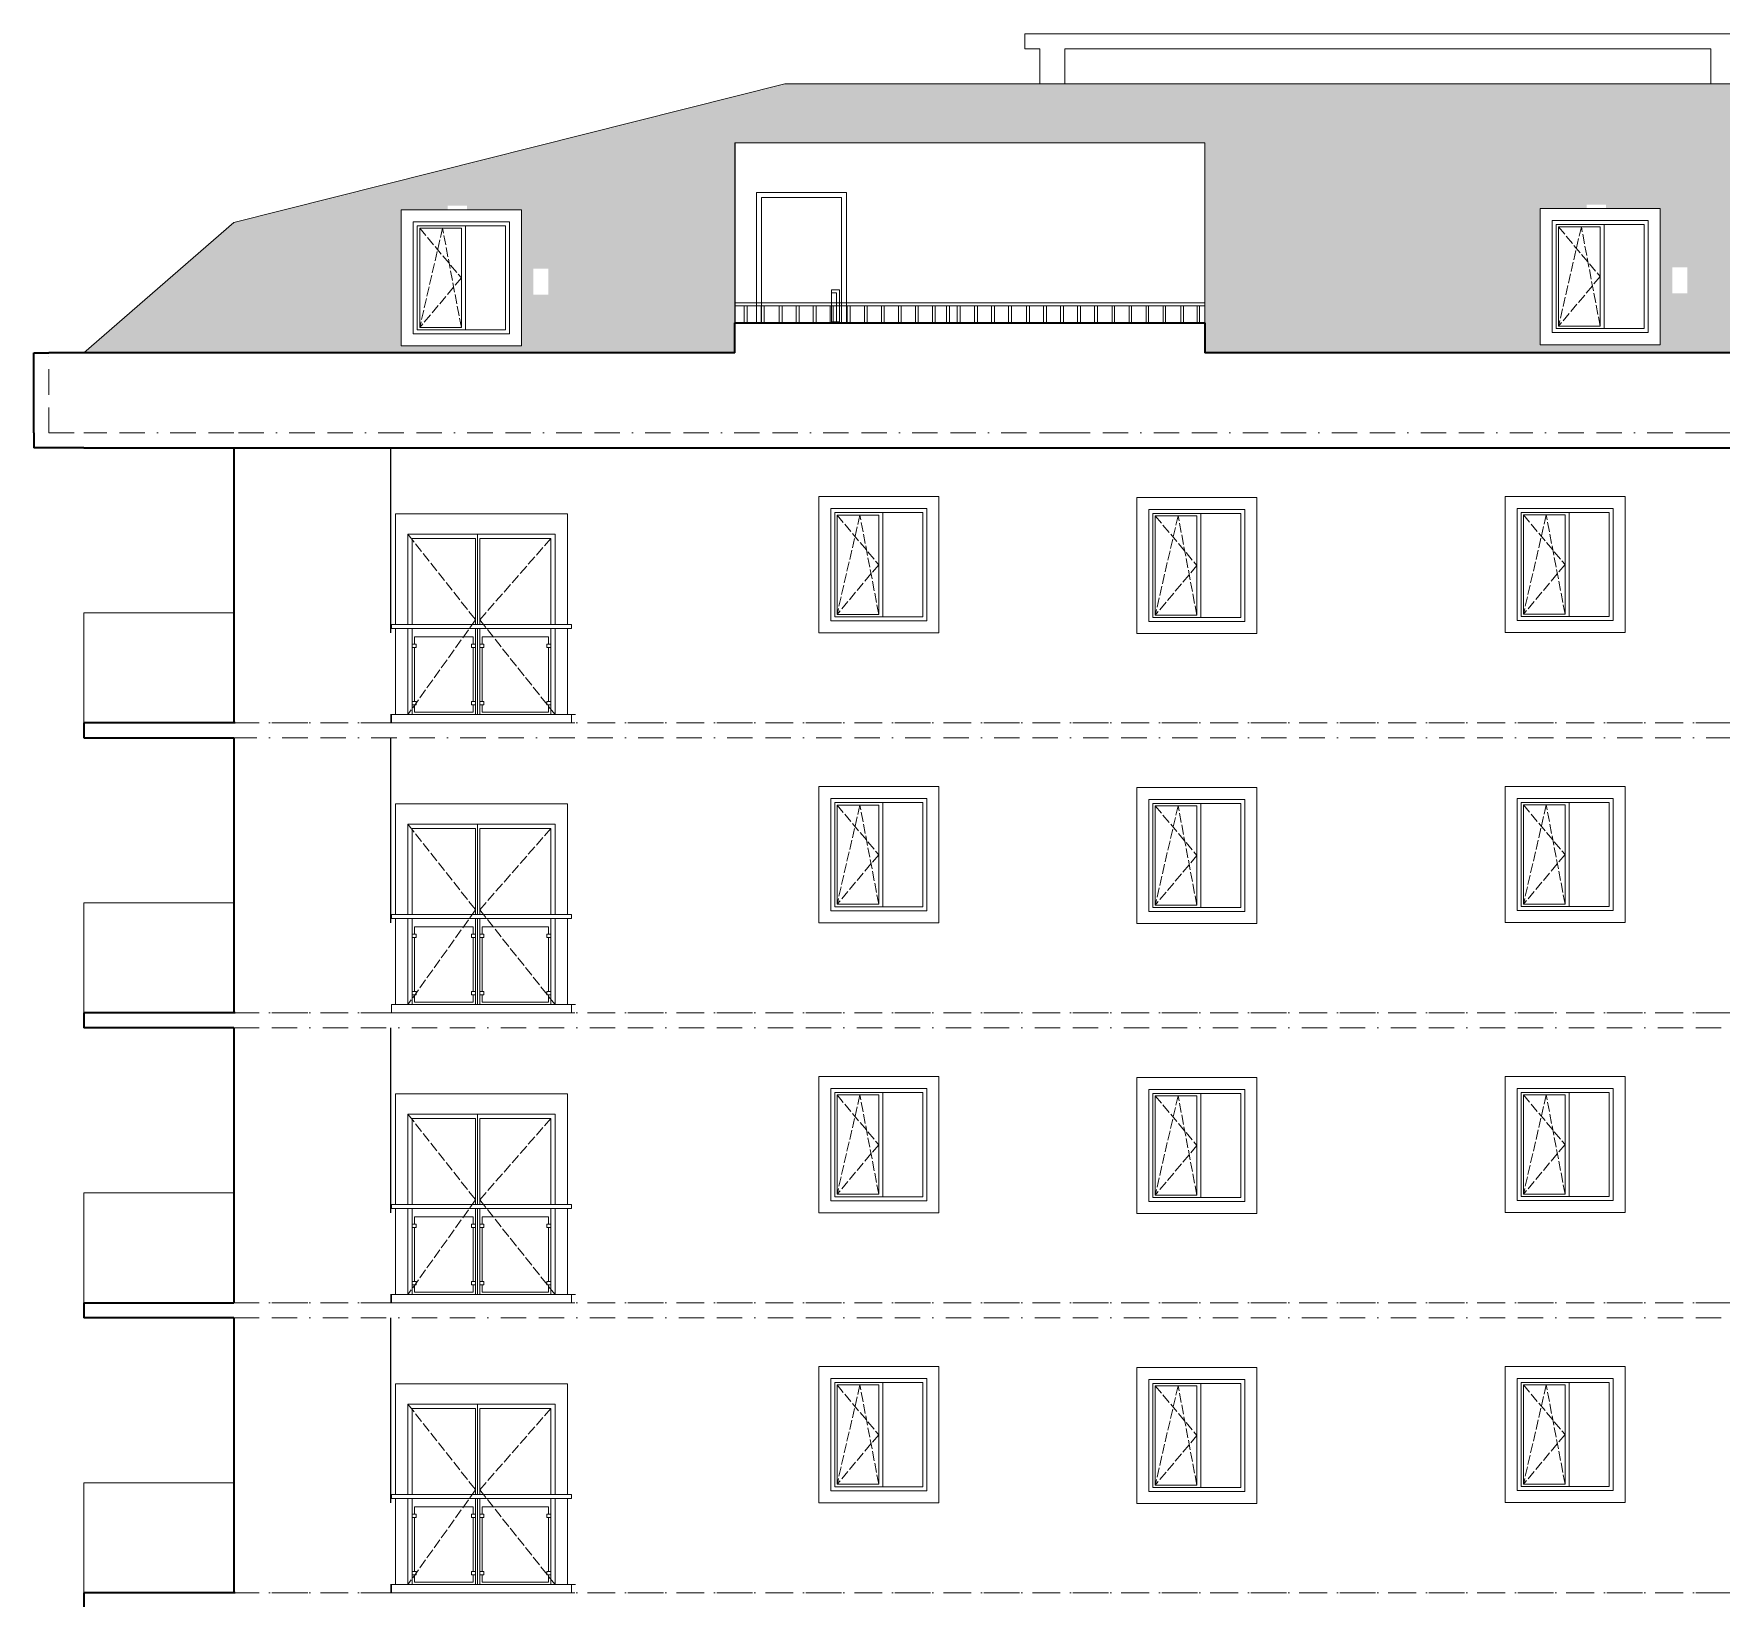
# Model space of a CAD drawing. Header units: millimetres. Extents: x 2990 to 12965, y 2692 to 30610.
# Drawn here: x 9783 to 11472, y 4190 to 5756 of the extents above; entities that cross this region are included whole.
import ezdxf

# ---------------------------------------------------------------- set-up
doc = ezdxf.new("R2010")
doc.units = ezdxf.units.MM
doc.linetypes.add('ACAD_ISO02W100', pattern=[15, 12, -3])
doc.linetypes.add('BORDERX2', pattern=[88.9, 25.4, -12.7, 25.4, -12.7, 0, -12.7])
for name, color, linetype, lineweight in [('SEM_DUVAR1', 136, 'Continuous', 40), ('SEM_IC OLCU', 140, 'Continuous', 13), ('SEM_KAPI', 30, 'Continuous', 18), ('SEM_PENCERE', 133, 'Continuous', 13), ('SEM_TEFRIS', 225, 'Continuous', 9), ('SEM_YAZI2', 53, 'Continuous', 9)]:
    doc.layers.add(name, color=color, linetype=linetype, lineweight=lineweight)
doc.styles.get("Standard").update_dxf_attribs({"font": 'arial.ttf'})
doc.styles.add('ÖLÇÜ YAZI', font='arial.ttf')
doc.dimstyles.new('1-50-İC', dxfattribs={"dimtxt": 10, "dimasz": 7, "dimexe": 5, "dimexo": 25, "dimgap": 5, "dimtad": 1, "dimdec": 0, "dimtxsty": 'Standard', "dimblk": 'ORIGIN', "dimcen": 5, "dimdle": 7, "dimclrd": 256, "dimclre": 256, "dimclrt": 256, "dimadec": 0, "dimazin": 0, "dimtfac": 1, "dimtdec": 0, "dimtix": 1, "dimtmove": 0, "dimatfit": 3, "dimldrblk": 'ORIGIN', "dimfxl": 1, "dimlwd": -1, "dimlwe": -1, "dimarcsym": 0})
doc.dimstyles.new('ÖLÇÜ50', dxfattribs={"dimscale": 100, "dimtxt": 0.1, "dimasz": 0.05, "dimexe": 0.02, "dimexo": 0.1, "dimgap": 0.02, "dimtad": 1, "dimdec": 0, "dimrnd": 0.5, "dimzin": 9, "dimdsep": 46, "dimtxsty": 'ÖLÇÜ YAZI', "dimblk": 'OBLIQUE', "dimcen": 0, "dimdle": 0.02, "dimclrd": 256, "dimclre": 256, "dimclrt": 256, "dimadec": 0, "dimazin": 0, "dimtfac": 1, "dimtdec": 0, "dimtix": 1, "dimtmove": 2, "dimatfit": 3, "dimldrblk": 'DOT', "dimfxl": 0.2, "dimfxlon": 1, "dimarcsym": 0})

# ---------------------------------------------------------------- blocks, each defined once
blk = doc.blocks.new('_Oblique')
at = {"color": 0, "linetype": 'ByBlock', "lineweight": -2}
blk.add_line((-0.5, -0.5), (0.5, 0.5), dxfattribs=at)
blk = doc.blocks.new('*D497')
at = {"layer": 'Defpoints', "color": 0, "transparency": 16777216}
for p in [(6324.3, 3875), (6356, 3875), (6356, 3734.9)]:
    blk.add_point(p, dxfattribs=at)
at = {"layer": 'SEM_IC OLCU', "lineweight": -2, "transparency": 16777216}
for p, q in [((6344.3, 3875), (6322.3, 3875)), ((6324.3, 3732.9), (6324.3, 3877)), ((6344.3, 3734.9), (6322.3, 3734.9))]:
    blk.add_line(p, q, dxfattribs=at)
at = {"layer": 'SEM_IC OLCU', "lineweight": -2, "transparency": 16777216, "xscale": 5, "yscale": 5, "zscale": 5}
for p, rotation in [((6324.3, 3875), 90), ((6324.3, 3734.9), 270)]:
    blk.add_blockref('_Oblique', p, dxfattribs=dict(at, rotation=rotation))
at = {"layer": 'SEM_IC OLCU', "transparency": 16777216, "insert": (6317.2, 3804.9), "char_height": 10, "attachment_point": 5, "rotation": 90, "style": 'ÖLÇÜ YAZI'}
blk.add_mtext('140', dxfattribs=at)
blk = doc.blocks.new('_Dot')
at = {"color": 0, "linetype": 'ByBlock', "lineweight": -2}
blk.add_line((-0.5, 0), (-1, 0), dxfattribs=at)
at = {"color": 0, "linetype": 'ByBlock', "const_width": 0.5}
blk.add_lwpolyline([(-0.25, 0, 1), (0.25, 0, 1)], format="xyb", close=True, dxfattribs=at)
blk = doc.blocks.new('*D498')
at = {"layer": 'Defpoints', "color": 0, "transparency": 16777216}
for p in [(6474.9, 3888.1), (6354.8, 3875), (6474.9, 3875)]:
    blk.add_point(p, dxfattribs=at)
at = {"layer": 'SEM_IC OLCU', "lineweight": -2, "transparency": 16777216}
for p, q in [((6352.8, 3888.1), (6407.3, 3888.1)), ((6354.8, 3885), (6354.8, 3890.1)), ((6476.9, 3888.1), (6432.4, 3888.1)), ((6474.9, 3885), (6474.9, 3890.1))]:
    blk.add_line(p, q, dxfattribs=at)
at = {"layer": 'SEM_IC OLCU', "lineweight": -2, "transparency": 16777216, "xscale": 5, "yscale": 5, "zscale": 5, "rotation": 180}
blk.add_blockref('_Oblique', (6354.8, 3888.1), dxfattribs=at)
at = {"layer": 'SEM_IC OLCU', "lineweight": -2, "transparency": 16777216, "xscale": 5, "yscale": 5, "zscale": 5}
blk.add_blockref('_Oblique', (6474.9, 3888.1), dxfattribs=at)
at = {"layer": 'SEM_IC OLCU', "transparency": 16777216, "insert": (6419.9, 3890.2), "char_height": 10, "attachment_point": 5, "style": 'ÖLÇÜ YAZI'}
blk.add_mtext('120', dxfattribs=at)
blk = doc.blocks.new('_Origin')
at = {"color": 0, "linetype": 'ByBlock', "lineweight": -2}
blk.add_line((0, 0), (-1, 0), dxfattribs=at)
blk.add_circle((0, 0), 0.5, dxfattribs=at)
blk = doc.blocks.new('*D537')
at = {"layer": 'Defpoints', "color": 0, "transparency": 16777216}
for p in [(7292.8, 3941.3), (7292.8, 3831.3), (7292.8, 3831.3)]:
    blk.add_point(p, dxfattribs=at)
at = {"layer": 'SEM_IC OLCU', "transparency": 16777216}
for p, q in [((7317.8, 3941.3), (7297.8, 3941.3)), ((7292.8, 3934.3), (7292.8, 3838.3)), ((7317.8, 3831.3), (7297.8, 3831.3))]:
    blk.add_line(p, q, dxfattribs=at)
at = {"layer": 'SEM_IC OLCU', "transparency": 16777216, "xscale": 7, "yscale": 7, "zscale": 7}
for p, rotation in [((7292.8, 3941.3), 90), ((7292.8, 3831.3), 270)]:
    blk.add_blockref('_Origin', p, dxfattribs=dict(at, rotation=rotation))
at = {"layer": 'SEM_IC OLCU', "transparency": 16777216, "insert": (7282.7, 3886.3), "char_height": 10, "attachment_point": 5, "rotation": 90}
blk.add_mtext('110', dxfattribs=at)
blk = doc.blocks.new('*D538')
at = {"layer": 'Defpoints', "color": 0, "transparency": 16777216}
for p in [(7334.3, 4051.3), (7334.3, 3831.3), (7367.6, 3831.3)]:
    blk.add_point(p, dxfattribs=at)
at = {"layer": 'SEM_IC OLCU', "transparency": 16777216}
for p, q in [((7359.3, 4051.3), (7372.6, 4051.3)), ((7367.6, 4044.3), (7367.6, 3838.3)), ((7359.3, 3831.3), (7372.6, 3831.3))]:
    blk.add_line(p, q, dxfattribs=at)
at = {"layer": 'SEM_IC OLCU', "transparency": 16777216, "xscale": 7, "yscale": 7, "zscale": 7}
for p, rotation in [((7367.6, 4051.3), 90), ((7367.6, 3831.3), 270)]:
    blk.add_blockref('_Origin', p, dxfattribs=dict(at, rotation=rotation))
at = {"layer": 'SEM_IC OLCU', "transparency": 16777216, "insert": (7357.5, 3941.3), "char_height": 10, "attachment_point": 5, "rotation": 90}
blk.add_mtext('220', dxfattribs=at)
blk = doc.blocks.new('*D539')
at = {"layer": 'Defpoints', "color": 0, "transparency": 16777216}
for p in [(7333.1, 4094.1), (7153.5, 4051.3), (7333.1, 4051.3)]:
    blk.add_point(p, dxfattribs=at)
at = {"layer": 'SEM_IC OLCU', "transparency": 16777216}
for p, q in [((7153.5, 4076.3), (7153.5, 4099.1)), ((7160.5, 4094.1), (7326.1, 4094.1)), ((7333.1, 4076.3), (7333.1, 4099.1))]:
    blk.add_line(p, q, dxfattribs=at)
at = {"layer": 'SEM_IC OLCU', "transparency": 16777216, "xscale": 7, "yscale": 7, "zscale": 7, "rotation": 180}
blk.add_blockref('_Origin', (7153.5, 4094.1), dxfattribs=at)
at = {"layer": 'SEM_IC OLCU', "transparency": 16777216, "xscale": 7, "yscale": 7, "zscale": 7}
blk.add_blockref('_Origin', (7333.1, 4094.1), dxfattribs=at)
at = {"layer": 'SEM_IC OLCU', "transparency": 16777216, "insert": (7243.3, 4104.2), "char_height": 10, "attachment_point": 5}
blk.add_mtext('180', dxfattribs=at)
blk = doc.blocks.new('cam')
at = {"layer": 'SEM_PENCERE', "transparency": 33554628}
blk.add_line((6409.9, 3874.7), (6409.9, 3744.6), dxfattribs=at)
for points in [[(6339.8, 3894.7), (6489.9, 3894.7), (6489.9, 3724.6), (6339.8, 3724.6)], [(6354.8, 3879.7), (6474.9, 3879.7), (6474.9, 3739.6), (6354.8, 3739.6)], [(6359.8, 3874.7), (6469.9, 3874.7), (6469.9, 3744.6), (6359.8, 3744.6)], [(6466.9, 3871.7), (6414.9, 3871.7), (6414.9, 3747.6), (6466.9, 3747.6)]]:
    blk.add_lwpolyline(points, close=True, dxfattribs=at)
at = {"layer": 'SEM_PENCERE', "linetype": 'ACAD_ISO02W100', "transparency": 33554628}
for points in [[(6466.9, 3871.7), (6414.9, 3809.6), (6466.9, 3747.6)], [(6414.9, 3747.6), (6438.4, 3871.7), (6466.9, 3747.6)]]:
    blk.add_lwpolyline(points, dxfattribs=at)
at = {"layer": 'SEM_IC OLCU', "transparency": 33554628}
dim = blk.add_linear_dim(base=(6474.9, 3888.1), p1=(6354.8, 3875), p2=(6474.9, 3875), angle=180, dimstyle='ÖLÇÜ50', dxfattribs=at)
dim.commit()
dim.dimension.update_dxf_attribs({"geometry": '*D498', "text_midpoint": (6419.9, 3890.2), "dimtype": 128})
dim = blk.add_linear_dim(base=(6324.3, 3875), p1=(6356, 3734.9), p2=(6356, 3875), angle=90, dimstyle='ÖLÇÜ50', dxfattribs=at)
dim.commit()
dim.dimension.update_dxf_attribs({"geometry": '*D497', "text_midpoint": (6317.2, 3804.9)})
blk = doc.blocks.new('b cam')
at = {"layer": 'SEM_PENCERE'}
for p, q in [((7245.5, 4046.3, 0), (7245.5, 3941.3, 0)), ((7248, 4051.3, 0), (7248, 3941.3, 0)), ((7250.5, 4046.3, 0), (7250.5, 3941.3, 0)), ((7158.5, 3936.3, 0), (7133.5, 3936.3, 0)), ((7268.5, 3936.3, 0), (7153.5, 3936.3, 0)), ((7353.1, 3936.3, 0), (7211, 3936.3, 0)), ((7245.5, 3936.3, 0), (7245.5, 3836.3, 0)), ((7248, 3936.3, 0), (7248, 3831.3, 0)), ((7250.5, 3936.3, 0), (7250.5, 3836.3, 0)), ((7128.5, 3831.3, 0), (7158.5, 3831.3, 0)), ((7153.5, 3831.3, 0), (7268.5, 3831.3, 0))]:
    blk.add_line(p, q, dxfattribs=at)
at = {"layer": 'SEM_PENCERE', "elevation": 0}
for points in [[(7138.5, 3941.3), (7138.5, 4076.3), (7348.1, 4076.3), (7348.1, 3941.3)], [(7153.5, 3941.3), (7153.5, 4051.3), (7333.1, 4051.3), (7333.1, 3941.3)], [(7158.5, 3941.3), (7158.5, 4046.3), (7245.5, 4046.3)], [(7250.5, 4046.3), (7328.1, 4046.3), (7328.1, 3941.3)], [(7353.1, 3936.3), (7353.1, 3941.3), (7133.5, 3941.3), (7133.5, 3936.3)], [(7158.5, 3941.3), (7133.5, 3941.3), (7133.5, 3936.3)], [(7138.5, 3936.3), (7138.5, 3831.3)], [(7333.1, 3936.3), (7333.1, 3831.3), (7153.5, 3831.3), (7153.5, 3936.3)], [(7153.5, 3936.3), (7153.5, 3831.3)], [(7153.5, 3936.3), (7153.5, 3831.3)], [(7158.5, 3836.3), (7158.5, 3936.3)], [(7158.5, 3936.3), (7158.5, 3831.3)], [(7158.5, 3936.3), (7158.5, 3831.3)], [(7158.5, 3917.3), (7163.5, 3917.3), (7163.5, 3913.3), (7158.5, 3913.3)], [(7161.5, 3917.3), (7161.5, 3926.3), (7242.5, 3926.3), (7242.5, 3917.3)], [(7245.5, 3917.3), (7240.5, 3917.3), (7240.5, 3913.3), (7245.5, 3913.3)], [(7245.5, 3936.3), (7245.5, 3831.3)], [(7245.5, 3936.3), (7245.5, 3831.3)], [(7250.5, 3936.3), (7250.5, 3831.3)], [(7250.5, 3936.3), (7250.5, 3831.3)], [(7250.5, 3917.3), (7255.5, 3917.3), (7255.5, 3913.3), (7250.5, 3913.3)], [(7253.5, 3917.3), (7253.5, 3926.3), (7278.4, 3926.3)], [(7278.4, 3926.3), (7325.1, 3926.3), (7325.1, 3917.3)], [(7328.1, 3917.3), (7323.1, 3917.3), (7323.1, 3913.3), (7328.1, 3913.3)], [(7328.1, 3936.3), (7328.1, 3836.3)], [(7328.1, 3936.3), (7328.1, 3831.3)], [(7333.1, 3936.3), (7333.1, 3831.3)], [(7348.1, 3936.3), (7348.1, 3831.3)], [(7161.5, 3847.3), (7161.5, 3913.3)], [(7242.5, 3913.3), (7242.5, 3847.3)], [(7253.5, 3847.3), (7253.5, 3913.3)], [(7325.1, 3913.3), (7325.1, 3847.3)], [(7158.5, 3847.3), (7163.5, 3847.3), (7163.5, 3843.3), (7158.5, 3843.3)], [(7242.5, 3843.3), (7242.5, 3834.3), (7161.5, 3834.3), (7161.5, 3843.3)], [(7245.5, 3847.3), (7240.5, 3847.3), (7240.5, 3843.3), (7245.5, 3843.3)], [(7250.5, 3847.3), (7255.5, 3847.3), (7255.5, 3843.3), (7250.5, 3843.3)], [(7278.4, 3834.3), (7253.5, 3834.3), (7253.5, 3843.3)], [(7325.1, 3843.3), (7325.1, 3834.3), (7278.4, 3834.3)], [(7328.1, 3847.3), (7323.1, 3847.3), (7323.1, 3843.3), (7328.1, 3843.3)]]:
    blk.add_lwpolyline(points, dxfattribs=at)
at = {"layer": 'SEM_PENCERE', "linetype": 'ACAD_ISO02W100', "elevation": 0}
for points in [[(7158.5, 4046.3), (7245.5, 3946.9), (7153.5, 3831.3)], [(7333.1, 4051.3), (7250.5, 3946.9), (7333.1, 3831.3)]]:
    blk.add_lwpolyline(points, dxfattribs=at)
at = {"layer": 'SEM_PENCERE', "elevation": 0}
blk.add_lwpolyline([(7133.5, 3821.3), (7353.1, 3821.3), (7353.1, 3831.3), (7133.5, 3831.3)], close=True, dxfattribs=at)
at = {"layer": 'SEM_IC OLCU'}
dim = blk.add_linear_dim(base=(7333.1, 4094.1, 0), p1=(7153.5, 4051.3, 0), p2=(7333.1, 4051.3, 0), dimstyle='1-50-İC', dxfattribs=at)
dim.commit()
dim.dimension.update_dxf_attribs({"geometry": '*D539', "text_midpoint": (7243.3, 4094.1, 0), "dimtype": 128})
for base, p1, p2, picture, middle in [((7367.6, 3831.3, 0), (7334.3, 4051.3, 0), (7334.3, 3831.3, 0), '*D538', (7357.5, 3941.3, 0)), ((7292.8, 3831.3, 0), (7292.8, 3941.3, 0), (7292.8, 3831.3, 0), '*D537', (7282.7, 3886.3, 0))]:
    dim = blk.add_linear_dim(base=base, p1=p1, p2=p2, angle=90, dimstyle='1-50-İC', dxfattribs=at)
    dim.commit()
    dim.dimension.update_dxf_attribs({"geometry": picture, "text_midpoint": middle})

msp = doc.modelspace()

# ---------------------------------------------------------------- hatches: boundary and pattern name
at = {"layer": 'SEM_TEFRIS'}
h = msp.add_hatch(dxfattribs=at)
h.set_pattern_fill('AR-RSHKE', color=256, scale=0.1)
h.set_pattern_definition([(0, (2810.946, 0), (64.77, 30.48), [15.24, -12.7, 17.78, -7.62, 22.86, -10.16]), (0, (2826.186, 1.27), (64.77, 30.48), [12.7, -48.26, 10.16, -15.24]), (0, (2856.666, -1.905), (64.77, 30.48), [7.62, -78.74]), (90, (2810.946, 0), (-21.59, 30.48), [29.21, -92.71]), (90, (2826.186, 0), (-21.59, 30.48), [28.575, -93.345]), (90, (2838.886, 0), (-21.59, 30.48), [26.67, -95.25]), (90, (2856.666, -1.905), (-21.59, 30.48), [29.21, -92.71]), (90, (2864.286, -1.905), (-21.59, 30.48), [29.21, -92.71]), (90, (2887.146, 0), (-21.59, 30.48), [27.94, -93.98])])
h.paths.add_polyline_path([(12213.8, 5706.3), (12764.8, 5567.6), (12914.8, 5437.3), (12377.8, 5437.3), (12377.8, 5647.3), (11907.8, 5647.3), (11907.8, 5437.3), (10953.8, 5437.3), (10953.8, 5647.3), (10483.8, 5647.3), (10483.8, 5437.3), (9982.8, 5437.3), (9832.8, 5437.3), (9982.8, 5567.6), (10533.8, 5706.3), (10560, 5706.3), (10788.8, 5706.3), (11484.8, 5706.3)])
h.paths.add_polyline_path([(11679.7, 5581.6), (11679.7, 5445.4), (11799.8, 5445.4), (11799.8, 5581.6), (11745.4, 5581.6), (11745.4, 5585.6), (11726.1, 5585.6), (11726.1, 5581.6)], flags=16)
h.paths.add_polyline_path([(11691.7, 5569.6), (11691.7, 5457.5), (11787.8, 5457.5), (11787.8, 5569.6)], flags=0)
h.paths.add_polyline_path([(11695.7, 5565.6), (11695.7, 5461.5), (11783.8, 5461.5), (11783.8, 5565.6)], flags=0)
h.paths.add_polyline_path([(11698.1, 5563.2), (11698.1, 5463.9), (11739.7, 5463.9), (11739.7, 5563.2)], flags=0)
h.paths.add_polyline_path([(11698.1, 5463.9), (11739.7, 5513.5), (11727.6, 5528), (11720.9, 5563.2)], flags=0)
h.paths.add_polyline_path([(11409.4, 5581.6), (11355, 5581.6), (11355, 5585.6), (11335.7, 5585.6), (11335.7, 5581.6), (11289.3, 5581.6), (11289.3, 5445.5), (11409.4, 5445.5)], flags=16)
h.paths.add_polyline_path([(11436.4, 5522.8), (11421.3, 5522.8), (11421.3, 5496.7), (11436.4, 5496.7)], flags=16)
h.paths.add_polyline_path([(11397.4, 5569.6), (11301.3, 5569.6), (11301.3, 5457.5), (11397.4, 5457.5)], flags=0)
h.paths.add_polyline_path([(11393.4, 5565.6), (11305.3, 5565.6), (11305.3, 5461.5), (11393.4, 5461.5)], flags=0)
h.paths.add_polyline_path([(11349.3, 5563.2), (11307.7, 5563.2), (11307.7, 5463.9), (11349.3, 5463.9)], flags=0)
h.paths.add_polyline_path([(11330.5, 5563.2), (11307.7, 5463.9), (11349.3, 5513.5), (11337.2, 5528)], flags=0)
h.paths.add_polyline_path([(11811.7, 5522.8), (11811.7, 5496.7), (11826.8, 5496.7), (11826.8, 5522.8)], flags=16)
h.paths.add_polyline_path([(12492.9, 5582), (12492.9, 5445.8), (12613, 5445.8), (12613, 5582), (12558.6, 5582), (12558.6, 5586), (12539.3, 5586), (12539.3, 5582)], flags=16)
h.paths.add_polyline_path([(12504.9, 5569.9), (12504.9, 5457.8), (12601, 5457.8), (12601, 5569.9)], flags=0)
h.paths.add_polyline_path([(12508.9, 5565.9), (12508.9, 5461.8), (12597, 5461.8), (12597, 5565.9)], flags=0)
h.paths.add_polyline_path([(12511.3, 5563.5), (12511.3, 5464.2), (12553, 5464.2), (12553, 5563.5)], flags=0)
h.paths.add_polyline_path([(12511.3, 5464.2), (12553, 5513.9), (12540.8, 5528.4), (12534.1, 5563.5)], flags=0)
h.paths.add_polyline_path([(12625, 5523.1), (12625, 5497.1), (12640, 5497.1), (12640, 5523.1)], flags=16)
h.paths.add_polyline_path([(10297.5, 5521.4), (10282.4, 5521.4), (10282.4, 5495.4), (10297.5, 5495.4)], flags=16)
h.paths.add_polyline_path([(10270.5, 5580.2), (10216.1, 5580.2), (10216.1, 5584.3), (10196.8, 5584.3), (10196.8, 5580.2), (10150.4, 5580.2), (10150.4, 5444.1), (10270.5, 5444.1)], flags=16)
h.paths.add_polyline_path([(10258.5, 5568.2), (10162.4, 5568.2), (10162.4, 5456.1), (10258.5, 5456.1)], flags=0)
h.paths.add_polyline_path([(10254.5, 5564.2), (10166.4, 5564.2), (10166.4, 5460.1), (10254.5, 5460.1)], flags=0)
h.paths.add_polyline_path([(10210.4, 5561.8), (10168.8, 5561.8), (10168.8, 5462.5), (10210.4, 5462.5)], flags=0)
h.paths.add_polyline_path([(10210.4, 5512.2), (10198.3, 5526.7), (10191.6, 5561.8), (10168.8, 5462.5)], flags=0)

# ---------------------------------------------------------------- linework, layer by layer
for p, q in [((10483.8, 5647.3), (10483.8, 5437.3)), ((10139.8, 5157.3), (10139.8, 5342.3)), ((10139.8, 5076), (10139.8, 5067.3)), ((10139.8, 4867.3), (10139.8, 5052.3)), ((10139.8, 4577.3), (10139.8, 4762.3)), ((10139.8, 4496), (10139.8, 4487.3)), ((10139.8, 4287.3), (10139.8, 4472.3)), ((10139.8, 4206), (10139.8, 4197.3))]:
    msp.add_line(p, q)
at = {"layer": 'SEM_DUVAR1'}
for p, q in [((10483.8, 5437.3), (10483.8, 5467.3)), ((10483.8, 5467.3), (10953.8, 5467.3)), ((10953.8, 5467.3), (10953.8, 5437.3)), ((9782.8, 5357.3), (9782.8, 5437.3)), ((9782.8, 5437.3), (9797.8, 5437.3)), ((10483.8, 5437.3), (9797.8, 5437.3)), ((11907.8, 5437.3), (10953.8, 5437.3)), ((9782.8, 5357.3), (9782.8, 5342.3)), ((9832.8, 5342.3), (9782.8, 5342.3)), ((9832.8, 5342.3), (12914.8, 5342.3)), ((9982.8, 5342.3), (9982.8, 5067.3)), ((9832.8, 5067.3), (9832.8, 5052.3)), ((9984.2, 5067.3), (9832.8, 5067.3)), ((9832.8, 5052.3), (9982.8, 5052.3)), ((9982.8, 5052.3), (9982.8, 4777.3)), ((9832.8, 4777.3), (9832.8, 4762.3)), ((9984.2, 4777.3), (9832.8, 4777.3)), ((9982.8, 4762.3), (9832.8, 4762.3)), ((9982.8, 4762.3), (9982.8, 4487.3)), ((9832.8, 4487.3), (9832.8, 4472.3)), ((9832.8, 4487.3), (9982.8, 4487.3)), ((9982.8, 4472.3), (9832.8, 4472.3)), ((9982.8, 4472.3), (9982.8, 4197.3)), ((9832.8, 4197.3), (9832.8, 4182.3)), ((9984.2, 4197.3), (9832.8, 4197.3))]:
    msp.add_line(p, q, dxfattribs=at)
at = {"layer": 'SEM_KAPI'}
for points in [[(10595.4, 5467.3), (10595.4, 5597.6), (10505.4, 5597.6), (10505.4, 5467.3)], [(10510.4, 5467.3), (10510.4, 5592.6), (10590.4, 5592.6), (10590.4, 5467.3)], [(10580.4, 5497.3), (10585.4, 5497.3), (10585.4, 5468.3)]]:
    msp.add_lwpolyline(points, dxfattribs=at)
msp.add_lwpolyline([(10588.4, 5468.3), (10580.4, 5468.3), (10580.4, 5500.3), (10588.4, 5500.3)], close=True, dxfattribs=at)
at = {"layer": 'SEM_PENCERE'}
for p, q in [((10706.3, 5487.3), (10483.8, 5487.3)), ((10695.5, 5484.3), (10483.8, 5484.3)), ((10493.1, 5467.3), (10493.1, 5484.3)), ((10496.1, 5467.3), (10496.1, 5484.3)), ((10510.1, 5467.3), (10510.1, 5484.3)), ((10513.1, 5467.3), (10513.1, 5484.3)), ((10528.1, 5467.3), (10528.1, 5484.3)), ((10531.1, 5467.3), (10531.1, 5484.3)), ((10545.1, 5467.3), (10545.1, 5484.3)), ((10548.1, 5467.3), (10548.1, 5484.3)), ((10562.1, 5467.3), (10562.1, 5484.3)), ((10565.1, 5467.3), (10565.1, 5484.3)), ((10579.1, 5467.3), (10579.1, 5484.3)), ((10582.1, 5467.3), (10582.1, 5484.3)), ((10596.1, 5467.3), (10596.1, 5484.3)), ((10599.1, 5467.3), (10599.1, 5484.3)), ((10613.6, 5484.3), (10613.6, 5467.3)), ((10616.1, 5467.3), (10616.1, 5484.3)), ((10630.6, 5484.3), (10630.6, 5467.3)), ((10633.1, 5467.3), (10633.1, 5484.3)), ((10647.6, 5484.3), (10647.6, 5467.3)), ((10650.1, 5467.3), (10650.1, 5484.3)), ((10664.6, 5484.3), (10664.6, 5467.3)), ((10667.1, 5467.3), (10667.1, 5484.3)), ((10681.6, 5484.3), (10681.6, 5467.3)), ((10684.1, 5467.3), (10684.1, 5484.3)), ((10695.5, 5467.3), (10695.5, 5484.3)), ((10709.8, 5484.3), (10695.5, 5484.3)), ((10698.6, 5484.3), (10698.6, 5467.3)), ((10953.8, 5487.3), (10706.3, 5487.3)), ((10706.3, 5467.3), (10706.3, 5484.3)), ((10953.8, 5484.3), (10709.3, 5484.3)), ((10709.3, 5467.3), (10709.3, 5484.3)), ((10723.6, 5467.3), (10723.6, 5484.3)), ((10726.6, 5467.3), (10726.6, 5484.3)), ((10740.6, 5467.3), (10740.6, 5484.3)), ((10743.6, 5467.3), (10743.6, 5484.3)), ((10757.6, 5467.3), (10757.6, 5484.3)), ((10760.6, 5467.3), (10760.6, 5484.3)), ((10775.6, 5467.3), (10775.6, 5484.3)), ((10778.6, 5467.3), (10778.6, 5484.3)), ((10792.6, 5467.3), (10792.6, 5484.3)), ((10795.6, 5467.3), (10795.6, 5484.3)), ((10809.6, 5467.3), (10809.6, 5484.3)), ((10812.6, 5467.3), (10812.6, 5484.3)), ((10826.6, 5467.3), (10826.6, 5484.3)), ((10829.6, 5467.3), (10829.6, 5484.3)), ((10843.6, 5467.3), (10843.6, 5484.3)), ((10846.6, 5467.3), (10846.6, 5484.3)), ((10861.1, 5484.3), (10861.1, 5467.3)), ((10863.6, 5467.3), (10863.6, 5484.3)), ((10878.1, 5484.3), (10878.1, 5467.3)), ((10880.6, 5467.3), (10880.6, 5484.3)), ((10895.1, 5484.3), (10895.1, 5467.3)), ((10897.6, 5467.3), (10897.6, 5484.3)), ((10912.1, 5484.3), (10912.1, 5467.3)), ((10914.6, 5467.3), (10914.6, 5484.3)), ((10930, 5484.3), (10930, 5467.3)), ((10932.5, 5467.3), (10932.5, 5484.3)), ((10946.1, 5484.3), (10946.1, 5467.3)), ((10948.6, 5467.3), (10948.6, 5484.3))]:
    msp.add_line(p, q, dxfattribs=at)
at = {"layer": 'SEM_TEFRIS'}
for p, q in [((9832.8, 5067.3), (9832.8, 5177.3)), ((9832.8, 5177.3), (9982.8, 5177.3)), ((9832.8, 4777.3), (9832.8, 4887.3)), ((9832.8, 4887.3), (9982.8, 4887.3)), ((9832.8, 4487.3), (9832.8, 4597.3)), ((9832.8, 4597.3), (9982.8, 4597.3)), ((9832.8, 4197.3), (9832.8, 4307.3)), ((9832.8, 4307.3), (9982.8, 4307.3))]:
    msp.add_line(p, q, dxfattribs=at)
at = {"layer": 'SEM_YAZI2'}
for p, q in [((10788.8, 5756.3), (10773.8, 5756.3)), ((10773.8, 5756.3), (10773.8, 5741.3)), ((10813.8, 5756.3), (10788.8, 5756.3)), ((11499.8, 5756.3), (10813.8, 5756.3)), ((10773.8, 5741.3), (10788.8, 5741.3)), ((10788.8, 5706.3), (10788.8, 5741.3)), ((10813.8, 5741.3), (10813.8, 5706.3)), ((10813.8, 5741.3), (11459.8, 5741.3)), ((11459.8, 5736.3), (11459.8, 5741.3)), ((11459.8, 5736.3), (11459.8, 5706.3)), ((9982.8, 5567.6), (10533.8, 5706.3)), ((10533.8, 5706.3), (10560, 5706.3)), ((10788.8, 5706.3), (10560, 5706.3)), ((11484.8, 5706.3), (10788.8, 5706.3)), ((10483.8, 5467.3), (10483.8, 5647.3)), ((10483.8, 5647.3), (10953.8, 5647.3)), ((10953.8, 5647.3), (10953.8, 5467.3)), ((9832.8, 5437.3), (9982.8, 5567.6))]:
    msp.add_line(p, q, dxfattribs=at)
at = {"layer": 'SEM_YAZI2', "linetype": 'BORDERX2'}
for p, q in [((9797.8, 5357.3), (9797.8, 5437.3)), ((9797.8, 5357.3), (9832.8, 5357.3)), ((9982.8, 5357.3), (9832.8, 5357.3)), ((10813.8, 5357.3), (9982.8, 5357.3)), ((10813.8, 5357.3), (11274.8, 5357.3)), ((11459.9, 5357.3), (11274.8, 5357.3)), ((12764.8, 5357.3), (11459.9, 5357.3)), ((12764.8, 5067.3), (9982.8, 5067.3)), ((9982.8, 5067.3), (12764.8, 5067.3)), ((12764.8, 5052.3), (9982.8, 5052.3)), ((12764.8, 4777.3), (9982.8, 4777.3)), ((9982.8, 4777.3), (12764.8, 4777.3)), ((9982.8, 4762.3), (12764.8, 4762.3)), ((12764.8, 4487.3), (9982.8, 4487.3)), ((9982.8, 4487.3), (12764.8, 4487.3)), ((9982.8, 4487.3), (9982.8, 4487.3)), ((9982.8, 4472.3), (12764.8, 4472.3)), ((12764.8, 4197.3), (9982.8, 4197.3)), ((9982.8, 4197.3), (12764.8, 4197.3))]:
    msp.add_line(p, q, dxfattribs=at)

# ---------------------------------------------------------------- block references
for name, p, xscale, yscale, zscale in [('cam', (15344.8, 2463), -0.8003938831870494, 0.8003938831870494, 0.8003938831870494), ('cam', (16483.7, 2464.3), -0.8003938831870494, 0.8003938831870494, 0.8003938831870494), ('b cam', (16167.4, 1935.2, 0), -0.8196376890784707, 0.8196376890784707, 0.8196376890784707), ('cam', (15762.2, 2176.2), -0.8003938831870494, 0.8003938831870494, 0.8003938831870494), ('cam', (16080.4, 2175.4), -0.8003938831870494, 0.8003938831870494, 0.8003938831870494), ('cam', (16448.6, 2176.3), -0.8003938831870494, 0.8003938831870494, 0.8003938831870494), ('b cam', (16167.4, 1645.2, 0), -0.8196376890784707, 0.8196376890784707, 0.8196376890784707), ('cam', (15762.2, 1886.2), -0.8003938831870494, 0.8003938831870494, 0.8003938831870494), ('cam', (16080.4, 1885.4), -0.8003938831870494, 0.8003938831870494, 0.8003938831870494), ('cam', (16448.6, 1886.3), -0.8003938831870494, 0.8003938831870494, 0.8003938831870494), ('b cam', (16167.4, 1355.2, 0), -0.8196376890784707, 0.8196376890784707, 0.8196376890784707), ('cam', (15762.2, 1596.2), -0.8003938831870494, 0.8003938831870494, 0.8003938831870494), ('cam', (16080.4, 1595.4), -0.8003938831870494, 0.8003938831870494, 0.8003938831870494), ('cam', (16448.6, 1596.3), -0.8003938831870494, 0.8003938831870494, 0.8003938831870494), ('b cam', (16167.4, 1065.2, 0), -0.8196376890784707, 0.8196376890784707, 0.8196376890784707), ('cam', (15762.2, 1306.2), -0.8003938831870494, 0.8003938831870494, 0.8003938831870494), ('cam', (16080.4, 1305.4), -0.8003938831870494, 0.8003938831870494, 0.8003938831870494), ('cam', (16448.6, 1306.3), -0.8003938831870494, 0.8003938831870494, 0.8003938831870494)]:
    msp.add_blockref(name, p, dxfattribs=dict(xscale=xscale, yscale=yscale, zscale=zscale))

doc.saveas('drawing.dxf')
